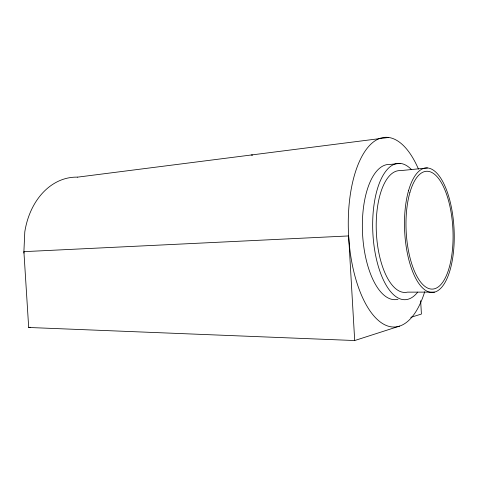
<?xml version="1.0" encoding="UTF-8"?>
<svg xmlns="http://www.w3.org/2000/svg" width="478" height="478" viewBox="0 0 478 478"><rect width="100%" height="100%" fill="white"/><g stroke="black" fill="none" stroke-linecap="round" stroke-linejoin="round"><path stroke-width="0.72" d="M77.567 177.141A70.619 54.163 87.2 0 0 24.79 231.902L23.9 251.649L28.686 327.478L354.694 340.539L399.512 326.121M410.745 317.356L421.405 314.064L420.646 300.698M28.686 327.478L30.15 327.233M77.556 177.147L388.704 137.461M400.068 163.41L390.251 164.444A67.709 29.511 87.1 0 0 362.599 234.626A67.709 29.511 87.1 0 0 397.971 299.276M427.446 167.951L400.48 170.634A60.981 25.931 87.1 0 0 376.437 233.826A60.981 25.931 87.1 0 0 407.417 292.136L434.484 292.118M251.207 154.997L252.689 155.105M354.694 340.539L348.629 235.935L23.9 251.649A70.619 54.163 87.2 0 0 24.002 253.107M424.697 291.801A94.967 41.496 87.1 0 1 365.001 302.574A94.967 41.496 87.1 0 1 357.98 164.844A94.967 41.496 87.1 0 1 418.441 169.063M417.706 292.118A68.252 29.039 87.1 0 1 372.888 233.473A68.252 29.039 87.1 0 1 411.194 169.326M409.849 192.742A58.985 23.392 87.1 0 0 428.133 288.294A58.985 23.392 87.1 0 0 450.569 209.478A58.985 23.392 87.1 0 0 409.849 192.742M408.517 190.8A62.325 24.719 87.1 0 0 427.971 291.634A62.325 24.719 87.1 0 0 451.555 208.115A62.325 24.719 87.1 0 0 408.517 190.8"/></g></svg>
